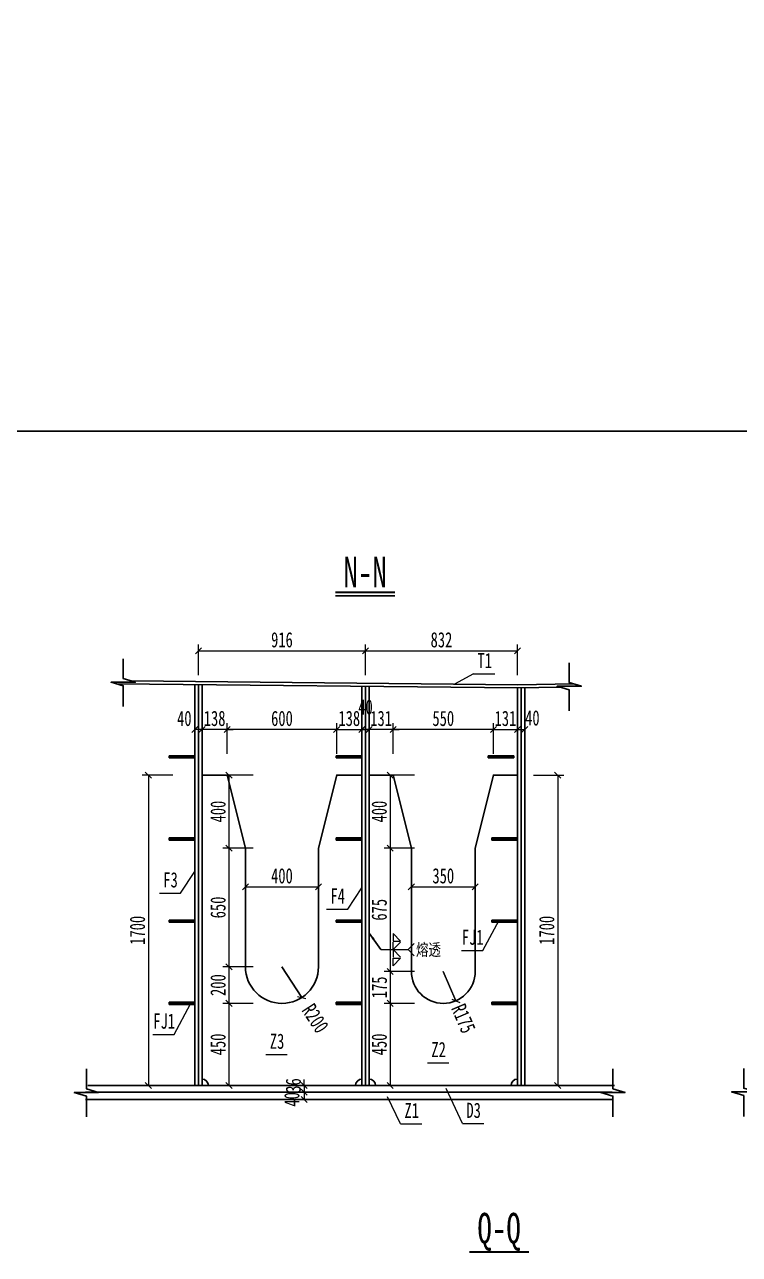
# Model space of a CAD drawing. Header units: millimetres. Extents: x -89049 to 410567, y -307459 to -100425.
# Drawn here: x 127666 to 131583, y -157759 to -151024 of the extents above; entities that cross this region are included whole.
import ezdxf
from ezdxf.enums import TextEntityAlignment as Align

# ---------------------------------------------------------------- set-up
doc = ezdxf.new("R2010")
doc.units = ezdxf.units.MM
doc.layers.get('Defpoints').update_dxf_attribs({"color": 8})
for name, color, linetype, lineweight in [('Dim', 4, 'Continuous', 15), ('文字', 7, 'Continuous', 15), ('标注线及字体', 2, 'Continuous', 15), ('桥 构造粗实', 1, 'Continuous', 30), ('细实线', 4, 'Continuous', 15), ('钢板粗线', 1, 'Continuous', 25)]:
    doc.layers.add(name, color=color, linetype=linetype, lineweight=lineweight)
doc.layers.add('Text', color=4, linetype='Continuous')
doc.styles.add('111', font='', dxfattribs={"width": 0.7})
doc.styles.add('BM_Dim', font='', dxfattribs={"width": 0.85})
doc.styles.add('SMEDI', font='', dxfattribs={"width": 0.75})
doc.styles.get("Standard").update_dxf_attribs({"font": ''})
doc.styles.get('111').set_extended_font_data('仿宋_GB2312')
doc.styles.get('BM_Dim').set_extended_font_data('仿宋_GB2312')
doc.styles.get('SMEDI').set_extended_font_data('仿宋_GB2312')
doc.styles.get('Standard').set_extended_font_data('仿宋_GB2312')
doc.dimstyles.new('200', dxfattribs={"dimscale": 0, "dimtxt": 2.5, "dimasz": 1, "dimexe": 1, "dimexo": 1, "dimgap": 0.6, "dimtad": 1, "dimdec": 0, "dimdsep": 46, "dimtxsty": '111', "dimblk": 'OBLIQUE', "dimcen": 0, "dimclrd": 4, "dimclre": 4, "dimclrt": 4, "dimadec": 1, "dimazin": 2, "dimtfac": 1, "dimtdec": 0, "dimtix": 1, "dimtmove": 2, "dimatfit": 3, "dimfxl": 4, "dimfxlon": 1, "dimtolj": 1, "dimlwd": -1, "dimlwe": -1, "dimarcsym": 0})
doc.dimstyles.new('MSteel_1.0_1.0', dxfattribs={"dimtxt": 3, "dimasz": 1.2, "dimexe": 1, "dimexo": 1, "dimgap": 1, "dimtad": 3, "dimtoh": 1, "dimdec": 0, "dimzin": 0, "dimdsep": 46, "dimtxsty": 'Standard', "dimblk": 'ARCHTICK', "dimcen": 0.09, "dimclrd": 3, "dimclre": 3, "dimadec": 0, "dimazin": 0, "dimtfac": 1, "dimtdec": 4, "dimtofl": 0, "dimtmove": 0, "dimatfit": 3, "dimfxl": 1, "dimtolj": 1, "dimtzin": 0, "dimarcsym": 0})

# ---------------------------------------------------------------- blocks, each defined once
blk = doc.blocks.new('_Oblique')
at = {"color": 0, "linetype": 'ByBlock', "lineweight": -2}
blk.add_line((-0.5, -0.5), (0.5, 0.5), dxfattribs=at)
blk = doc.blocks.new('*D4176')
at = {"layer": 'Defpoints', "color": 0, "transparency": 16777216}
for p in [(128761.8, -155133.9), (128344.1, -156833.9), (128867.4, -156833.9)]:
    blk.add_point(p, dxfattribs=at)
at = {"layer": '细实线', "color": 4, "transparency": 16777216}
for p, q in [((128477.5, -155133.9), (128310.8, -155133.9)), ((128344.1, -155133.9), (128344.1, -156833.9)), ((128477.5, -156833.9), (128310.8, -156833.9))]:
    blk.add_line(p, q, dxfattribs=at)
at = {"layer": '细实线', "color": 4, "transparency": 16777216, "xscale": 33.33333333333333, "yscale": 33.33333333333333, "zscale": 33.33333333333333}
for p, rotation in [((128344.1, -155133.9), 90), ((128344.1, -156833.9), 270)]:
    blk.add_blockref('_Oblique', p, dxfattribs=dict(at, rotation=rotation))
at = {"layer": '细实线', "color": 4, "transparency": 16777216, "insert": (128284.5, -155983.9), "char_height": 83.33, "attachment_point": 5, "rotation": 90, "style": '111'}
blk.add_mtext('\\A1;1700', dxfattribs=at)
blk = doc.blocks.new('*D4178')
at = {"layer": 'Defpoints', "color": 0, "transparency": 16777216}
for p in [(129534.2, -154453), (128618.2, -154654.1), (129534.2, -154654)]:
    blk.add_point(p, dxfattribs=at)
at = {"layer": '细实线', "color": 4, "transparency": 16777216}
for p, q in [((128618.2, -154586.4), (128618.2, -154419.7)), ((129534.2, -154586.4), (129534.2, -154419.7)), ((128618.2, -154453), (129534.2, -154453))]:
    blk.add_line(p, q, dxfattribs=at)
at = {"layer": '细实线', "color": 4, "transparency": 16777216, "xscale": 33.33333333333333, "yscale": 33.33333333333333, "zscale": 33.33333333333333, "rotation": 180}
blk.add_blockref('_Oblique', (128618.2, -154453), dxfattribs=at)
at = {"layer": '细实线', "color": 4, "transparency": 16777216, "xscale": 33.33333333333333, "yscale": 33.33333333333333, "zscale": 33.33333333333333}
blk.add_blockref('_Oblique', (129534.2, -154453), dxfattribs=at)
at = {"layer": '细实线', "color": 4, "transparency": 16777216, "insert": (129076.2, -154393.4), "char_height": 83.33, "attachment_point": 5, "style": '111'}
blk.add_mtext('\\A1;916', dxfattribs=at)
blk = doc.blocks.new('*D4179')
at = {"layer": 'Defpoints', "color": 0, "transparency": 16777216}
for p in [(130366.5, -154453), (129534.2, -154654), (130366.5, -154676.2)]:
    blk.add_point(p, dxfattribs=at)
at = {"layer": '细实线', "color": 4, "transparency": 16777216}
for p, q in [((129534.2, -154586.4), (129534.2, -154419.7)), ((130366.5, -154586.4), (130366.5, -154419.7)), ((129534.2, -154453), (130366.5, -154453))]:
    blk.add_line(p, q, dxfattribs=at)
at = {"layer": '细实线', "color": 4, "transparency": 16777216, "xscale": 33.33333333333333, "yscale": 33.33333333333333, "zscale": 33.33333333333333, "rotation": 180}
blk.add_blockref('_Oblique', (129534.2, -154453), dxfattribs=at)
at = {"layer": '细实线', "color": 4, "transparency": 16777216, "xscale": 33.33333333333333, "yscale": 33.33333333333333, "zscale": 33.33333333333333}
blk.add_blockref('_Oblique', (130366.5, -154453), dxfattribs=at)
at = {"layer": '细实线', "color": 4, "transparency": 16777216, "insert": (129950.4, -154393.4), "char_height": 83.33, "attachment_point": 5, "style": '111'}
blk.add_mtext('\\A1;832', dxfattribs=at)
blk = doc.blocks.new('*D4182')
at = {"layer": 'Defpoints', "color": 0, "transparency": 16777216}
for p in [(128638.2, -154883.7), (128638.2, -155133.9), (128776.2, -155133.9)]:
    blk.add_point(p, dxfattribs=at)
at = {"layer": '细实线', "color": 4, "transparency": 16777216}
for p, q in [((128638.2, -154883.7), (128604.9, -154883.7)), ((128638.2, -155017), (128638.2, -154850.3)), ((128776.2, -154883.7), (128638.2, -154883.7)), ((128776.2, -155017), (128776.2, -154850.3)), ((128776.2, -154883.7), (128809.6, -154883.7))]:
    blk.add_line(p, q, dxfattribs=at)
at = {"layer": '细实线', "color": 4, "transparency": 16777216, "xscale": 33.33333333333333, "yscale": 33.33333333333333, "zscale": 33.33333333333333}
blk.add_blockref('_Oblique', (128638.2, -154883.7), dxfattribs=at)
at = {"layer": '细实线', "color": 4, "transparency": 16777216, "xscale": 33.33333333333333, "yscale": 33.33333333333333, "zscale": 33.33333333333333, "rotation": 180}
blk.add_blockref('_Oblique', (128776.2, -154883.7), dxfattribs=at)
at = {"layer": '细实线', "color": 4, "transparency": 16777216, "insert": (128707.2, -154824), "char_height": 83.33, "attachment_point": 5, "style": '111'}
blk.add_mtext('\\A1;138', dxfattribs=at)
blk = doc.blocks.new('*D4183')
at = {"layer": 'Defpoints', "color": 0, "transparency": 16777216}
for p in [(128598.2, -154883.7), (128598.2, -155133.9), (128638.2, -155133.9)]:
    blk.add_point(p, dxfattribs=at)
at = {"layer": '细实线', "color": 4, "transparency": 16777216}
for p, q in [((128598.2, -155017), (128598.2, -154850.3)), ((128638.2, -154883.7), (128598.2, -154883.7)), ((128638.2, -155017), (128638.2, -154850.3))]:
    blk.add_line(p, q, dxfattribs=at)
at = {"layer": '细实线', "color": 4, "transparency": 16777216, "xscale": 33.33333333333333, "yscale": 33.33333333333333, "zscale": 33.33333333333333, "rotation": 180}
blk.add_blockref('_Oblique', (128598.2, -154883.7), dxfattribs=at)
at = {"layer": '细实线', "color": 4, "transparency": 16777216, "xscale": 33.33333333333333, "yscale": 33.33333333333333, "zscale": 33.33333333333333}
blk.add_blockref('_Oblique', (128638.2, -154883.7), dxfattribs=at)
at = {"layer": '细实线', "color": 4, "transparency": 16777216, "insert": (128541.2, -154824), "char_height": 83.33, "attachment_point": 5, "style": '111'}
blk.add_mtext('\\A1;40', dxfattribs=at)
blk = doc.blocks.new('*D4184')
at = {"layer": 'Defpoints', "color": 0, "transparency": 16777216}
for p in [(128776.2, -154883.7), (128776.2, -155133.9), (129376.2, -155133.9)]:
    blk.add_point(p, dxfattribs=at)
at = {"layer": '细实线', "color": 4, "transparency": 16777216}
for p, q in [((128776.2, -155017), (128776.2, -154850.3)), ((129376.2, -154883.7), (128776.2, -154883.7)), ((129376.2, -155017), (129376.2, -154850.3))]:
    blk.add_line(p, q, dxfattribs=at)
at = {"layer": '细实线', "color": 4, "transparency": 16777216, "xscale": 33.33333333333333, "yscale": 33.33333333333333, "zscale": 33.33333333333333, "rotation": 180}
blk.add_blockref('_Oblique', (128776.2, -154883.7), dxfattribs=at)
at = {"layer": '细实线', "color": 4, "transparency": 16777216, "xscale": 33.33333333333333, "yscale": 33.33333333333333, "zscale": 33.33333333333333}
blk.add_blockref('_Oblique', (129376.2, -154883.7), dxfattribs=at)
at = {"layer": '细实线', "color": 4, "transparency": 16777216, "insert": (129076.2, -154824), "char_height": 83.33, "attachment_point": 5, "style": '111'}
blk.add_mtext('\\A1;600', dxfattribs=at)
blk = doc.blocks.new('*D4185')
at = {"layer": 'Defpoints', "color": 0, "transparency": 16777216}
for p in [(129514.2, -154883.7), (129376.2, -155133.9), (129514.2, -155133.9)]:
    blk.add_point(p, dxfattribs=at)
at = {"layer": '细实线', "color": 4, "transparency": 16777216}
for p, q in [((129376.2, -154883.7), (129342.9, -154883.7)), ((129376.2, -155017), (129376.2, -154850.3)), ((129376.2, -154883.7), (129514.2, -154883.7)), ((129514.2, -155017), (129514.2, -154850.3)), ((129514.2, -154883.7), (129547.6, -154883.7))]:
    blk.add_line(p, q, dxfattribs=at)
at = {"layer": '细实线', "color": 4, "transparency": 16777216, "xscale": 33.33333333333333, "yscale": 33.33333333333333, "zscale": 33.33333333333333}
blk.add_blockref('_Oblique', (129376.2, -154883.7), dxfattribs=at)
at = {"layer": '细实线', "color": 4, "transparency": 16777216, "xscale": 33.33333333333333, "yscale": 33.33333333333333, "zscale": 33.33333333333333, "rotation": 180}
blk.add_blockref('_Oblique', (129514.2, -154883.7), dxfattribs=at)
at = {"layer": '细实线', "color": 4, "transparency": 16777216, "insert": (129445.2, -154824), "char_height": 83.33, "attachment_point": 5, "style": '111'}
blk.add_mtext('\\A1;138', dxfattribs=at)
blk = doc.blocks.new('*D4186')
at = {"layer": 'Defpoints', "color": 0, "transparency": 16777216}
for p in [(129554.2, -154883.7), (129514.2, -155133.9), (129554.2, -155133.9)]:
    blk.add_point(p, dxfattribs=at)
at = {"layer": '细实线', "color": 4, "transparency": 16777216}
for p, q in [((129514.2, -155017), (129514.2, -154850.3)), ((129514.2, -154883.7), (129554.2, -154883.7)), ((129554.2, -155017), (129554.2, -154850.3))]:
    blk.add_line(p, q, dxfattribs=at)
at = {"layer": '细实线', "color": 4, "transparency": 16777216, "xscale": 33.33333333333333, "yscale": 33.33333333333333, "zscale": 33.33333333333333, "rotation": 180}
blk.add_blockref('_Oblique', (129514.2, -154883.7), dxfattribs=at)
at = {"layer": '细实线', "color": 4, "transparency": 16777216, "xscale": 33.33333333333333, "yscale": 33.33333333333333, "zscale": 33.33333333333333}
blk.add_blockref('_Oblique', (129554.2, -154883.7), dxfattribs=at)
at = {"layer": '细实线', "color": 4, "transparency": 16777216, "insert": (129534.2, -154761.3), "char_height": 83.33, "attachment_point": 5, "style": '111'}
blk.add_mtext('\\A1;40', dxfattribs=at)
blk = doc.blocks.new('*D4187')
at = {"layer": 'Defpoints', "color": 0, "transparency": 16777216}
for p in [(129276.2, -155745.6), (128876.2, -155850.1), (129276.2, -155850.1)]:
    blk.add_point(p, dxfattribs=at)
at = {"layer": '细实线', "color": 4, "transparency": 16777216}
for p, q in [((128876.2, -155816.7), (128876.2, -155712.3)), ((128876.2, -155745.6), (129276.2, -155745.6)), ((129276.2, -155816.7), (129276.2, -155712.3))]:
    blk.add_line(p, q, dxfattribs=at)
at = {"layer": '细实线', "color": 4, "transparency": 16777216, "xscale": 33.33333333333333, "yscale": 33.33333333333333, "zscale": 33.33333333333333, "rotation": 180}
blk.add_blockref('_Oblique', (128876.2, -155745.6), dxfattribs=at)
at = {"layer": '细实线', "color": 4, "transparency": 16777216, "xscale": 33.33333333333333, "yscale": 33.33333333333333, "zscale": 33.33333333333333}
blk.add_blockref('_Oblique', (129276.2, -155745.6), dxfattribs=at)
at = {"layer": '细实线', "color": 4, "transparency": 16777216, "insert": (129076.2, -155686), "char_height": 83.33, "attachment_point": 5, "style": '111'}
blk.add_mtext('\\A1;400', dxfattribs=at)
blk = doc.blocks.new('*D4188')
at = {"layer": 'Defpoints', "color": 0, "transparency": 16777216}
for p in [(129076.2, -156183.9), (129184.9, -156351.7)]:
    blk.add_point(p, dxfattribs=at)
at = {"layer": '细实线', "color": 4, "transparency": 16777216}
for p, q in [((129184.9, -156351.7), (129076.2, -156183.9)), ((129076.2, -156183.9), (129184.9, -156351.7))]:
    blk.add_line(p, q, dxfattribs=at)
at = {"layer": '细实线', "color": 4, "transparency": 16777216, "xscale": 33.33333333333333, "yscale": 33.33333333333333, "zscale": 33.33333333333333, "rotation": 302.9232702609214}
blk.add_blockref('_Oblique', (129184.9, -156351.7), dxfattribs=at)
at = {"layer": '细实线', "color": 4, "transparency": 16777216, "insert": (129259, -156466.2), "char_height": 83.33, "attachment_point": 5, "rotation": 302.92327, "style": '111'}
blk.add_mtext('\\A1;R200', dxfattribs=at)
blk = doc.blocks.new('*D4189')
at = {"layer": 'Defpoints', "color": 0, "transparency": 16777216}
for p in [(129554.2, -154883.7), (129554.2, -155133.9), (129685.4, -155133.9)]:
    blk.add_point(p, dxfattribs=at)
at = {"layer": '细实线', "color": 4, "transparency": 16777216}
for p, q in [((129554.2, -154883.7), (129520.9, -154883.7)), ((129554.2, -155017), (129554.2, -154850.3)), ((129685.4, -154883.7), (129554.2, -154883.7)), ((129685.4, -155017), (129685.4, -154850.3)), ((129685.4, -154883.7), (129718.7, -154883.7))]:
    blk.add_line(p, q, dxfattribs=at)
at = {"layer": '细实线', "color": 4, "transparency": 16777216, "xscale": 33.33333333333333, "yscale": 33.33333333333333, "zscale": 33.33333333333333}
blk.add_blockref('_Oblique', (129554.2, -154883.7), dxfattribs=at)
at = {"layer": '细实线', "color": 4, "transparency": 16777216, "xscale": 33.33333333333333, "yscale": 33.33333333333333, "zscale": 33.33333333333333, "rotation": 180}
blk.add_blockref('_Oblique', (129685.4, -154883.7), dxfattribs=at)
at = {"layer": '细实线', "color": 4, "transparency": 16777216, "insert": (129619.8, -154824), "char_height": 83.33, "attachment_point": 5, "style": '111'}
blk.add_mtext('\\A1;131', dxfattribs=at)
blk = doc.blocks.new('*D4190')
at = {"layer": 'Defpoints', "color": 0, "transparency": 16777216}
for p in [(129685.4, -154883.7), (129685.4, -155133.9), (130235.4, -155133.9)]:
    blk.add_point(p, dxfattribs=at)
at = {"layer": '细实线', "color": 4, "transparency": 16777216}
for p, q in [((129685.4, -155017), (129685.4, -154850.3)), ((130235.4, -154883.7), (129685.4, -154883.7)), ((130235.4, -155017), (130235.4, -154850.3))]:
    blk.add_line(p, q, dxfattribs=at)
at = {"layer": '细实线', "color": 4, "transparency": 16777216, "xscale": 33.33333333333333, "yscale": 33.33333333333333, "zscale": 33.33333333333333, "rotation": 180}
blk.add_blockref('_Oblique', (129685.4, -154883.7), dxfattribs=at)
at = {"layer": '细实线', "color": 4, "transparency": 16777216, "xscale": 33.33333333333333, "yscale": 33.33333333333333, "zscale": 33.33333333333333}
blk.add_blockref('_Oblique', (130235.4, -154883.7), dxfattribs=at)
at = {"layer": '细实线', "color": 4, "transparency": 16777216, "insert": (129960.4, -154824), "char_height": 83.33, "attachment_point": 5, "style": '111'}
blk.add_mtext('\\A1;550', dxfattribs=at)
blk = doc.blocks.new('*D4191')
at = {"layer": 'Defpoints', "color": 0, "transparency": 16777216}
for p in [(130366.5, -154883.7), (130235.4, -155133.9), (130366.5, -155133.9)]:
    blk.add_point(p, dxfattribs=at)
at = {"layer": '细实线', "color": 4, "transparency": 16777216}
for p, q in [((130235.4, -154883.7), (130202, -154883.7)), ((130235.4, -155017), (130235.4, -154850.3)), ((130235.4, -154883.7), (130366.5, -154883.7)), ((130366.5, -155017), (130366.5, -154850.3)), ((130366.5, -154883.7), (130399.9, -154883.7))]:
    blk.add_line(p, q, dxfattribs=at)
at = {"layer": '细实线', "color": 4, "transparency": 16777216, "xscale": 33.33333333333333, "yscale": 33.33333333333333, "zscale": 33.33333333333333}
blk.add_blockref('_Oblique', (130235.4, -154883.7), dxfattribs=at)
at = {"layer": '细实线', "color": 4, "transparency": 16777216, "xscale": 33.33333333333333, "yscale": 33.33333333333333, "zscale": 33.33333333333333, "rotation": 180}
blk.add_blockref('_Oblique', (130366.5, -154883.7), dxfattribs=at)
at = {"layer": '细实线', "color": 4, "transparency": 16777216, "insert": (130301, -154824), "char_height": 83.33, "attachment_point": 5, "style": '111'}
blk.add_mtext('\\A1;131', dxfattribs=at)
blk = doc.blocks.new('*D4192')
at = {"layer": 'Defpoints', "color": 0, "transparency": 16777216}
for p in [(130406.5, -154883.7), (130366.5, -155133.9), (130406.5, -155133.9)]:
    blk.add_point(p, dxfattribs=at)
at = {"layer": '细实线', "color": 4, "transparency": 16777216}
for p, q in [((130366.5, -155017), (130366.5, -154850.3)), ((130366.5, -154883.7), (130406.5, -154883.7)), ((130406.5, -155017), (130406.5, -154850.3))]:
    blk.add_line(p, q, dxfattribs=at)
at = {"layer": '细实线', "color": 4, "transparency": 16777216, "xscale": 33.33333333333333, "yscale": 33.33333333333333, "zscale": 33.33333333333333, "rotation": 180}
blk.add_blockref('_Oblique', (130366.5, -154883.7), dxfattribs=at)
at = {"layer": '细实线', "color": 4, "transparency": 16777216, "xscale": 33.33333333333333, "yscale": 33.33333333333333, "zscale": 33.33333333333333}
blk.add_blockref('_Oblique', (130406.5, -154883.7), dxfattribs=at)
at = {"layer": '细实线', "color": 4, "transparency": 16777216, "insert": (130448.6, -154821.2), "char_height": 83.33, "attachment_point": 5, "style": '111'}
blk.add_mtext('\\A1;40', dxfattribs=at)
blk = doc.blocks.new('*D4193')
at = {"layer": 'Defpoints', "color": 0, "transparency": 16777216}
for p in [(130048.4, -155133.9), (129669.1, -155533.9), (130148.4, -155533.9)]:
    blk.add_point(p, dxfattribs=at)
at = {"layer": '细实线', "color": 4, "transparency": 16777216}
for p, q in [((129802.4, -155133.9), (129635.8, -155133.9)), ((129669.1, -155133.9), (129669.1, -155533.9)), ((129802.4, -155533.9), (129635.8, -155533.9))]:
    blk.add_line(p, q, dxfattribs=at)
at = {"layer": '细实线', "color": 4, "transparency": 16777216, "xscale": 33.33333333333333, "yscale": 33.33333333333333, "zscale": 33.33333333333333}
for p, rotation in [((129669.1, -155133.9), 90), ((129669.1, -155533.9), 270)]:
    blk.add_blockref('_Oblique', p, dxfattribs=dict(at, rotation=rotation))
at = {"layer": '细实线', "color": 4, "transparency": 16777216, "insert": (129609.5, -155333.9), "char_height": 83.33, "attachment_point": 5, "rotation": 90, "style": '111'}
blk.add_mtext('\\A1;400', dxfattribs=at)
blk = doc.blocks.new('*D4194')
at = {"layer": 'Defpoints', "color": 0, "transparency": 16777216}
for p in [(130148.4, -155533.9), (129669.1, -156208.9), (129945.5, -156208.9)]:
    blk.add_point(p, dxfattribs=at)
at = {"layer": '细实线', "color": 4, "transparency": 16777216}
for p, q in [((129802.4, -155533.9), (129635.8, -155533.9)), ((129669.1, -155533.9), (129669.1, -156208.9)), ((129802.4, -156208.9), (129635.8, -156208.9))]:
    blk.add_line(p, q, dxfattribs=at)
at = {"layer": '细实线', "color": 4, "transparency": 16777216, "xscale": 33.33333333333333, "yscale": 33.33333333333333, "zscale": 33.33333333333333}
for p, rotation in [((129669.1, -155533.9), 90), ((129669.1, -156208.9), 270)]:
    blk.add_blockref('_Oblique', p, dxfattribs=dict(at, rotation=rotation))
at = {"layer": '细实线', "color": 4, "transparency": 16777216, "insert": (129609.5, -155871.4), "char_height": 83.33, "attachment_point": 5, "rotation": 90, "style": '111'}
blk.add_mtext('\\A1;675', dxfattribs=at)
blk = doc.blocks.new('*D4195')
at = {"layer": 'Defpoints', "color": 0, "transparency": 16777216}
for p in [(129945.5, -156208.9), (129669.1, -156383.9), (130298.4, -156383.9)]:
    blk.add_point(p, dxfattribs=at)
at = {"layer": '细实线', "color": 4, "transparency": 16777216}
for p, q in [((129802.4, -156208.9), (129635.8, -156208.9)), ((129669.1, -156208.9), (129669.1, -156383.9)), ((129802.4, -156383.9), (129635.8, -156383.9))]:
    blk.add_line(p, q, dxfattribs=at)
at = {"layer": '细实线', "color": 4, "transparency": 16777216, "xscale": 33.33333333333333, "yscale": 33.33333333333333, "zscale": 33.33333333333333}
for p, rotation in [((129669.1, -156208.9), 90), ((129669.1, -156383.9), 270)]:
    blk.add_blockref('_Oblique', p, dxfattribs=dict(at, rotation=rotation))
at = {"layer": '细实线', "color": 4, "transparency": 16777216, "insert": (129610.4, -156296.4), "char_height": 83.33, "attachment_point": 5, "rotation": 90, "style": '111'}
blk.add_mtext('\\A1;175', dxfattribs=at)
blk = doc.blocks.new('*D4196')
at = {"layer": 'Defpoints', "color": 0, "transparency": 16777216}
for p in [(130298.4, -156383.9), (129669.1, -156833.9), (130298.4, -156833.9)]:
    blk.add_point(p, dxfattribs=at)
at = {"layer": '细实线', "color": 4, "transparency": 16777216}
for p, q in [((129802.4, -156383.9), (129635.8, -156383.9)), ((129669.1, -156383.9), (129669.1, -156833.9)), ((129802.4, -156833.9), (129635.8, -156833.9))]:
    blk.add_line(p, q, dxfattribs=at)
at = {"layer": '细实线', "color": 4, "transparency": 16777216, "xscale": 33.33333333333333, "yscale": 33.33333333333333, "zscale": 33.33333333333333}
for p, rotation in [((129669.1, -156383.9), 90), ((129669.1, -156833.9), 270)]:
    blk.add_blockref('_Oblique', p, dxfattribs=dict(at, rotation=rotation))
at = {"layer": '细实线', "color": 4, "transparency": 16777216, "insert": (129609.5, -156608.9), "char_height": 83.33, "attachment_point": 5, "rotation": 90, "style": '111'}
blk.add_mtext('\\A1;450', dxfattribs=at)
blk = doc.blocks.new('*D4197')
at = {"layer": 'Defpoints', "color": 0, "transparency": 16777216}
for p in [(130215.5, -155133.9), (130110.5, -156833.9), (130587.3, -156833.9)]:
    blk.add_point(p, dxfattribs=at)
at = {"layer": '细实线', "color": 4, "transparency": 16777216}
for p, q in [((130453.9, -155133.9), (130620.6, -155133.9)), ((130587.3, -155133.9), (130587.3, -156833.9)), ((130453.9, -156833.9), (130620.6, -156833.9))]:
    blk.add_line(p, q, dxfattribs=at)
at = {"layer": '细实线', "color": 4, "transparency": 16777216, "xscale": 33.33333333333333, "yscale": 33.33333333333333, "zscale": 33.33333333333333}
for p, rotation in [((130587.3, -155133.9), 90), ((130587.3, -156833.9), 270)]:
    blk.add_blockref('_Oblique', p, dxfattribs=dict(at, rotation=rotation))
at = {"layer": '细实线', "color": 4, "transparency": 16777216, "insert": (130527.6, -155983.9), "char_height": 83.33, "attachment_point": 5, "rotation": 90, "style": '111'}
blk.add_mtext('\\A1;1700', dxfattribs=at)
blk = doc.blocks.new('14-160加劲 无过焊孔')
at = {"layer": 'Defpoints'}
blk.add_line((38609.4, 32076.7), (38609.4, 32216.7), dxfattribs=at)
at = {"layer": '钢板粗线', "color": 7}
for p, q in [((38603.4, 32076.7), (38603.4, 32216.7)), ((38603.4, 32216.7), (38615.4, 32216.7)), ((38615.4, 32076.7), (38615.4, 32216.7)), ((38603.4, 32076.7), (38615.4, 32076.7))]:
    blk.add_line(p, q, dxfattribs=at)
blk = doc.blocks.new('*D4212')
at = {"layer": 'Defpoints', "color": 0, "transparency": 16777216}
for p in [(129031.9, -155133.9), (128785.9, -155533.9), (129032.2, -155533.9)]:
    blk.add_point(p, dxfattribs=at)
at = {"layer": '细实线', "color": 4, "transparency": 16777216}
for p, q in [((128919.2, -155133.9), (128752.5, -155133.9)), ((128785.9, -155133.9), (128785.9, -155533.9)), ((128919.2, -155533.9), (128752.5, -155533.9))]:
    blk.add_line(p, q, dxfattribs=at)
at = {"layer": '细实线', "color": 4, "transparency": 16777216, "xscale": 33.33333333333333, "yscale": 33.33333333333333, "zscale": 33.33333333333333}
for p, rotation in [((128785.9, -155133.9), 90), ((128785.9, -155533.9), 270)]:
    blk.add_blockref('_Oblique', p, dxfattribs=dict(at, rotation=rotation))
at = {"layer": '细实线', "color": 4, "transparency": 16777216, "insert": (128726.2, -155333.9), "char_height": 83.33, "attachment_point": 5, "rotation": 90, "style": '111'}
blk.add_mtext('\\A1;400', dxfattribs=at)
blk = doc.blocks.new('*D4213')
at = {"layer": 'Defpoints', "color": 0, "transparency": 16777216}
for p in [(128881, -155533.9), (128785.9, -156183.9), (129031, -156183.9)]:
    blk.add_point(p, dxfattribs=at)
at = {"layer": '细实线', "color": 4, "transparency": 16777216}
for p, q in [((128847.7, -155533.9), (128752.5, -155533.9)), ((128785.9, -155533.9), (128785.9, -156183.9)), ((128919.2, -156183.9), (128752.5, -156183.9))]:
    blk.add_line(p, q, dxfattribs=at)
at = {"layer": '细实线', "color": 4, "transparency": 16777216, "xscale": 33.33333333333333, "yscale": 33.33333333333333, "zscale": 33.33333333333333}
for p, rotation in [((128785.9, -155533.9), 90), ((128785.9, -156183.9), 270)]:
    blk.add_blockref('_Oblique', p, dxfattribs=dict(at, rotation=rotation))
at = {"layer": '细实线', "color": 4, "transparency": 16777216, "insert": (128726.2, -155858.9), "char_height": 83.33, "attachment_point": 5, "rotation": 90, "style": '111'}
blk.add_mtext('\\A1;650', dxfattribs=at)
blk = doc.blocks.new('*D4214')
at = {"layer": 'Defpoints', "color": 0, "transparency": 16777216}
for p in [(129031, -156183.9), (128785.9, -156383.9), (129031, -156383.9)]:
    blk.add_point(p, dxfattribs=at)
at = {"layer": '细实线', "color": 4, "transparency": 16777216}
for p, q in [((128919.2, -156183.9), (128752.5, -156183.9)), ((128785.9, -156183.9), (128785.9, -156383.9)), ((128919.2, -156383.9), (128752.5, -156383.9))]:
    blk.add_line(p, q, dxfattribs=at)
at = {"layer": '细实线', "color": 4, "transparency": 16777216, "xscale": 33.33333333333333, "yscale": 33.33333333333333, "zscale": 33.33333333333333}
for p, rotation in [((128785.9, -156183.9), 90), ((128785.9, -156383.9), 270)]:
    blk.add_blockref('_Oblique', p, dxfattribs=dict(at, rotation=rotation))
at = {"layer": '细实线', "color": 4, "transparency": 16777216, "insert": (128726.2, -156283.9), "char_height": 83.33, "attachment_point": 5, "rotation": 90, "style": '111'}
blk.add_mtext('\\A1;200', dxfattribs=at)
blk = doc.blocks.new('*D4215')
at = {"layer": 'Defpoints', "color": 0, "transparency": 16777216}
for p in [(129031, -156383.9), (128785.9, -156833.9), (129031, -156833.9)]:
    blk.add_point(p, dxfattribs=at)
at = {"layer": '细实线', "color": 4, "transparency": 16777216}
for p, q in [((128919.2, -156383.9), (128752.5, -156383.9)), ((128785.9, -156383.9), (128785.9, -156833.9)), ((128919.2, -156833.9), (128752.5, -156833.9))]:
    blk.add_line(p, q, dxfattribs=at)
at = {"layer": '细实线', "color": 4, "transparency": 16777216, "xscale": 33.33333333333333, "yscale": 33.33333333333333, "zscale": 33.33333333333333}
for p, rotation in [((128785.9, -156383.9), 90), ((128785.9, -156833.9), 270)]:
    blk.add_blockref('_Oblique', p, dxfattribs=dict(at, rotation=rotation))
at = {"layer": '细实线', "color": 4, "transparency": 16777216, "insert": (128726.2, -156608.9), "char_height": 83.33, "attachment_point": 5, "rotation": 90, "style": '111'}
blk.add_mtext('\\A1;450', dxfattribs=at)
blk = doc.blocks.new('*D4227')
at = {"layer": 'Defpoints', "color": 0, "transparency": 16777216}
for p in [(130135.4, -155745.6), (129785.4, -155850.1), (130135.4, -155850.1)]:
    blk.add_point(p, dxfattribs=at)
at = {"layer": '细实线', "color": 4, "transparency": 16777216}
for p, q in [((129785.4, -155816.7), (129785.4, -155712.3)), ((129785.4, -155745.6), (130135.4, -155745.6)), ((130135.4, -155816.7), (130135.4, -155712.3))]:
    blk.add_line(p, q, dxfattribs=at)
at = {"layer": '细实线', "color": 4, "transparency": 16777216, "xscale": 33.33333333333333, "yscale": 33.33333333333333, "zscale": 33.33333333333333, "rotation": 180}
blk.add_blockref('_Oblique', (129785.4, -155745.6), dxfattribs=at)
at = {"layer": '细实线', "color": 4, "transparency": 16777216, "xscale": 33.33333333333333, "yscale": 33.33333333333333, "zscale": 33.33333333333333}
blk.add_blockref('_Oblique', (130135.4, -155745.6), dxfattribs=at)
at = {"layer": '细实线', "color": 4, "transparency": 16777216, "insert": (129960.4, -155686), "char_height": 83.33, "attachment_point": 5, "style": '111'}
blk.add_mtext('\\A1;350', dxfattribs=at)
blk = doc.blocks.new('*D4228')
at = {"layer": 'Defpoints', "color": 0, "transparency": 16777216}
for p in [(129960.4, -156208.9), (130029.3, -156369.7)]:
    blk.add_point(p, dxfattribs=at)
at = {"layer": '细实线', "color": 4, "transparency": 16777216}
for p, q in [((130029.3, -156369.7), (129960.4, -156208.9)), ((129960.4, -156208.9), (130029.3, -156369.7))]:
    blk.add_line(p, q, dxfattribs=at)
at = {"layer": '细实线', "color": 4, "transparency": 16777216, "xscale": 33.33333333333333, "yscale": 33.33333333333333, "zscale": 33.33333333333333, "rotation": 293.1771719666156}
blk.add_blockref('_Oblique', (130029.3, -156369.7), dxfattribs=at)
at = {"layer": '细实线', "color": 4, "transparency": 16777216, "insert": (130071, -156467.2), "char_height": 83.33, "attachment_point": 5, "rotation": 293.17717, "style": '111'}
blk.add_mtext('\\A1;R175', dxfattribs=at)
blk = doc.blocks.new('*D4236')
at = {"layer": 'Defpoints', "color": 0, "transparency": 16777216}
for p in [(129243.1, -156833.9), (129198.3, -156869.9), (129243.1, -156869.9)]:
    blk.add_point(p, dxfattribs=at)
at = {"layer": '细实线', "color": 4, "transparency": 16777216}
for p, q in [((129209.8, -156833.9), (129165, -156833.9)), ((129198.3, -156833.9), (129198.3, -156800.5)), ((129198.3, -156833.9), (129198.3, -156869.9)), ((129209.8, -156869.9), (129165, -156869.9)), ((129198.3, -156869.9), (129198.3, -156903.2))]:
    blk.add_line(p, q, dxfattribs=at)
at = {"layer": '细实线', "color": 4, "transparency": 16777216, "xscale": 33.33333333333333, "yscale": 33.33333333333333, "zscale": 33.33333333333333}
for p, rotation in [((129198.3, -156833.9), 270), ((129198.3, -156869.9), 90)]:
    blk.add_blockref('_Oblique', p, dxfattribs=dict(at, rotation=rotation))
at = {"layer": '细实线', "color": 4, "transparency": 16777216, "insert": (129138.7, -156833.9), "char_height": 83.33, "attachment_point": 5, "rotation": 90, "style": '111'}
blk.add_mtext('\\A1;36', dxfattribs=at)
blk = doc.blocks.new('*D4237')
at = {"layer": 'Defpoints', "color": 0, "transparency": 16777216}
for p in [(129198.3, -156909.9), (129243.1, -156869.9), (129243.1, -156909.9)]:
    blk.add_point(p, dxfattribs=at)
at = {"layer": '细实线', "color": 4, "transparency": 16777216}
for p, q in [((129209.8, -156869.9), (129165, -156869.9)), ((129209.8, -156909.9), (129165, -156909.9)), ((129198.3, -156869.9), (129198.3, -156909.9))]:
    blk.add_line(p, q, dxfattribs=at)
at = {"layer": '细实线', "color": 4, "transparency": 16777216, "xscale": 33.33333333333333, "yscale": 33.33333333333333, "zscale": 33.33333333333333}
for p, rotation in [((129198.3, -156869.9), 90), ((129198.3, -156909.9), 270)]:
    blk.add_blockref('_Oblique', p, dxfattribs=dict(at, rotation=rotation))
at = {"layer": '细实线', "color": 4, "transparency": 16777216, "insert": (129130.7, -156909.9), "char_height": 83.33, "attachment_point": 5, "rotation": 90, "style": '111'}
blk.add_mtext('\\A1;40', dxfattribs=at)
blk = doc.blocks.new('_ArchTick')
at = {"color": 0, "linetype": 'ByBlock', "const_width": 0.15}
blk.add_lwpolyline([(-0.5, -0.5), (0.5, 0.5)], dxfattribs=at)
blk = doc.blocks.new('全融透1')
at = {"layer": 'Dim'}
blk.add_line((0, 0), (4.48, 0), dxfattribs=at)
for points in [[(2, 2.65), (2, 1.41), (3.23, 1.41)], [(2, -2.65), (2, -1.41), (3.23, -1.41)]]:
    blk.add_lwpolyline(points, close=True, dxfattribs=at)
for points in [[(3.23, 1.21), (2, 0), (2, 1.21)], [(3.23, -1.21), (2, 0), (2, -1.21)], [(5.48, 1), (4.48, 0), (5.48, -1)]]:
    blk.add_lwpolyline(points, dxfattribs=at)
at = {"layer": 'Text', "style": 'SMEDI', "width": 0.75}
blk.add_text('熔透', height=2, dxfattribs=at).set_placement((5.77, 0), align=Align.MIDDLE_LEFT)

msp = doc.modelspace()

# ---------------------------------------------------------------- linework, layer by layer
at = {"color": 4}
msp.add_line((129368.8, -154153.2), (129695.6, -154153.2), dxfattribs=at)
at = {"color": 6, "const_width": 12}
for points in [[(129368.8, -154133.2), (129695.6, -154133.2)], [(130102.9, -157745.7), (130429.7, -157745.7)]]:
    msp.add_lwpolyline(points, dxfattribs=at)
at = {"color": 4}
for points in [[(128206.4, -154759.1), (128206.4, -154645.1), (128139.7, -154625.1), (128273.1, -154625.1), (128206.4, -154605.1), (128206.4, -154578.5), (128206.4, -154496.4)], [(130650.8, -154781.2), (130650.8, -154667.2), (130584.2, -154647.2), (130717.5, -154647.2), (130650.8, -154627.2), (130650.8, -154600.5), (130650.8, -154518.5)], [(128004.8, -157005.4), (128004.8, -156891.5), (127938.1, -156871.5), (128071.4, -156871.5), (128004.8, -156851.5), (128004.8, -156824.8), (128004.8, -156742.8)], [(130890.4, -157005.4), (130890.4, -156891.5), (130823.8, -156871.5), (130957.1, -156871.5), (130890.4, -156851.5), (130890.4, -156824.8), (130890.4, -156742.8)], [(131607.4, -157003.1), (131607.4, -156889.1), (131540.8, -156869.1), (131674.1, -156869.1), (131607.4, -156849.1), (131607.4, -156822.4), (131607.4, -156740.4)]]:
    msp.add_lwpolyline(points, dxfattribs=at)
at = {"layer": 'Defpoints'}
for points in [[(124566.6, -138634.1), (146566.6, -138634.1), (146566.6, -153251.3), (124566.6, -153251.3)], [(124566.6, -153251.3), (137399.9, -153251.3), (137399.9, -161773.4), (124566.6, -161773.4)]]:
    msp.add_lwpolyline(points, close=True, dxfattribs=at)
at = {"layer": 'Defpoints', "color": 8}
for points in [[(128618.2, -156833.9), (128618.2, -154637.9)], [(129534.2, -156833.9), (129534.2, -154647)], [(130386.5, -156833.9), (130386.5, -154655.2)]]:
    msp.add_lwpolyline(points, dxfattribs=at)
at = {"layer": '桥 构造粗实'}
for p, q in [((128598.2, -154637.7), (128598.2, -156833.9)), ((128638.2, -154638.1), (128638.2, -156833.9)), ((129514.2, -154646.8), (129514.2, -156833.9)), ((129554.2, -154647.2), (129554.2, -156833.9)), ((130366.5, -154655), (130366.5, -156833.9)), ((130406.5, -154655.2), (130406.5, -156833.9)), ((130898.4, -156833.9), (128012.8, -156833.9)), ((130885.1, -156869.9), (127999.4, -156869.9)), ((130885.1, -156909.9), (127999.4, -156909.9))]:
    msp.add_line(p, q, dxfattribs=at)
for points in [[(128249.8, -154618.1), (130369.3, -154639.4), (130676, -154634.8)], [(128167, -154633.3), (130369.3, -154655.4), (130599.8, -154651.9)]]:
    msp.add_lwpolyline(points, dxfattribs=at)
for points in [[(128638.2, -155133.9), (128776.2, -155133.9), (128876.2, -155533.9), (128876.2, -156183.9, 1), (129276.2, -156183.9), (129276.2, -155533.9), (129376.2, -155133.9), (129514.2, -155133.9)], [(129554.2, -155133.9), (129685.4, -155133.9), (129785.4, -155533.9), (129785.4, -156208.9, 1), (130135.4, -156208.9), (130135.4, -155533.9), (130235.4, -155133.9), (130366.5, -155133.9)]]:
    msp.add_lwpolyline(points, format="xyb", dxfattribs=at)
for centre, start, end in [((128638.2, -156833.9), 0, 90), ((129514.2, -156833.9), 90, 180), ((129554.2, -156833.9), 0, 90), ((130366.5, -156833.9), 90, 180)]:
    msp.add_arc(centre, 35, start, end, dxfattribs=at)
at = {"layer": '细实线'}
for p, q in [((130126.2, -154579.5), (130022.3, -154635.9)), ((130126.2, -154579.5), (130242.6, -154579.5)), ((128520.9, -155780.5), (128598.2, -155662.5)), ((129436.9, -155868.6), (129514.2, -155750.6)), ((128404.5, -155780.5), (128520.9, -155780.5)), ((129320.5, -155868.6), (129436.9, -155868.6)), ((130176.7, -156094.5), (130266.2, -155927.9)), ((130060.3, -156094.5), (130176.7, -156094.5)), ((128485.7, -156553.9), (128575.2, -156387.3)), ((128369.3, -156553.9), (128485.7, -156553.9)), ((128988.2, -156664), (129104.6, -156664)), ((129873.7, -156709.6), (129990.1, -156709.6)), ((129726.1, -157043.3), (129654.4, -156896.7)), ((130065.5, -157042.6), (129975.5, -156849.5)), ((129726.1, -157043.3), (129842.5, -157043.3)), ((130065.5, -157042.6), (130181.9, -157042.6))]:
    msp.add_line(p, q, dxfattribs=at)

# ---------------------------------------------------------------- block references
at = {"layer": '细实线', "rotation": 270}
for p in [(96381.5, -116424.5), (97297.5, -116424.5), (98129.8, -116424.5), (96381.5, -116874.5), (97297.5, -116874.5), (98149.8, -116874.5), (96381.5, -117324.5), (97297.5, -117324.5), (98149.8, -117324.5), (96381.5, -117774.5), (97297.5, -117774.5), (98149.8, -117774.5)]:
    msp.add_blockref('14-160加劲 无过焊孔', p, dxfattribs=at)
at = {"layer": '细实线', "xscale": 33.33333333333333, "yscale": 33.33333333333333, "zscale": 33.33333333333333}
msp.add_blockref('全融透1', (129618.6, -156089.8), dxfattribs=at)

# ---------------------------------------------------------------- texts
at = {"layer": '文字', "style": 'BM_Dim', "width": 0.7}
for s, p in [('T1', (130187.4, -154573.3)), ('F3', (128465.7, -155774.2)), ('F4', (129381.7, -155862.3)), ('FJ1', (130121.5, -156088.2)), ('FJ1', (128430.5, -156547.6)), ('Z3', (129049.4, -156657.8)), ('Z2', (129934.9, -156703.4)), ('Z1', (129787.3, -157037.1)), ('D3', (130126.7, -157036.3))]:
    msp.add_text(s, height=83.33, dxfattribs=at).set_placement(p, align=Align.BOTTOM_CENTER)
at = {"layer": '标注线及字体', "style": '111', "width": 0.7}
for s, p in [('N-N', (129532.2, -154021.8)), ('Q-Q', (130266.3, -157634.4))]:
    msp.add_text(s, height=166.67, dxfattribs=at).set_placement(p, align=Align.MIDDLE)

# ---------------------------------------------------------------- dimensions: what is measured, and where the dimension line sits
at = {"layer": '细实线'}
for base, p1, p2, picture, middle in [((129534.2, -154453), (128618.2, -154654.1), (129534.2, -154654), '*D4178', (129076.2, -154393.4)), ((130366.5, -154453), (129534.2, -154654), (130366.5, -154676.2), '*D4179', (129950.4, -154393.4)), ((128638.2, -154883.7), (128776.2, -155133.9), (128638.2, -155133.9), '*D4182', (128707.2, -154824)), ((128776.2, -154883.7), (129376.2, -155133.9), (128776.2, -155133.9), '*D4184', (129076.2, -154824)), ((129554.2, -154883.7), (129685.4, -155133.9), (129554.2, -155133.9), '*D4189', (129619.8, -154824)), ((129685.4, -154883.7), (130235.4, -155133.9), (129685.4, -155133.9), '*D4190', (129960.4, -154824)), ((129276.2, -155745.6), (128876.2, -155850.1), (129276.2, -155850.1), '*D4187', (129076.2, -155686)), ((130135.4, -155745.6), (129785.4, -155850.1), (130135.4, -155850.1), '*D4227', (129960.4, -155686))]:
    dim = msp.add_linear_dim(base=base, p1=p1, p2=p2, dimstyle='200', override={"dimscale": 33.333333, "dimblk": 'Oblique'}, dxfattribs=at)
    dim.commit()
    dim.dimension.update_dxf_attribs({"geometry": picture, "text_midpoint": middle})
for base, p1, p2, angle, picture, middle in [((129554.2, -154883.7), (129514.2, -155133.9), (129554.2, -155133.9), 180, '*D4186', (129534.2, -154761.3)), ((130406.5, -154883.7), (130366.5, -155133.9), (130406.5, -155133.9), 180, '*D4192', (130448.6, -154821.2)), ((129198.3, -156869.9), (129243.1, -156833.9), (129243.1, -156869.9), 90, '*D4236', (129138.7, -156833.9)), ((129198.3, -156909.9), (129243.1, -156869.9), (129243.1, -156909.9), 90, '*D4237', (129130.7, -156909.9))]:
    dim = msp.add_linear_dim(base=base, p1=p1, p2=p2, angle=angle, dimstyle='200', override={"dimscale": 33.333333, "dimblk": 'Oblique'}, dxfattribs=at)
    dim.commit()
    dim.dimension.update_dxf_attribs({"geometry": picture, "text_midpoint": middle, "dimtype": 160})
dim = msp.add_linear_dim(base=(128598.2, -154883.7), p1=(128638.2, -155133.9), p2=(128598.2, -155133.9), dimstyle='200', override={"dimscale": 33.333333, "dimblk": 'Oblique'}, dxfattribs=at)
dim.commit()
dim.dimension.update_dxf_attribs({"geometry": '*D4183', "text_midpoint": (128541.2, -154824), "dimtype": 160})
for base, p1, p2, angle, picture, middle in [((129514.2, -154883.7), (129376.2, -155133.9), (129514.2, -155133.9), 180, '*D4185', (129445.2, -154824)), ((130366.5, -154883.7), (130235.4, -155133.9), (130366.5, -155133.9), 180, '*D4191', (130301, -154824)), ((128344.1, -156833.9), (128761.8, -155133.9), (128867.4, -156833.9), 90, '*D4176', (128284.5, -155983.9)), ((128785.9, -155533.9), (129031.9, -155133.9), (129032.2, -155533.9), 90, '*D4212', (128726.2, -155333.9)), ((129669.1, -155533.9), (130048.4, -155133.9), (130148.4, -155533.9), 90, '*D4193', (129609.5, -155333.9)), ((130587.3, -156833.9), (130215.5, -155133.9), (130110.5, -156833.9), 90, '*D4197', (130527.6, -155983.9)), ((128785.9, -156183.9), (128881, -155533.9), (129031, -156183.9), 90, '*D4213', (128726.2, -155858.9)), ((129669.1, -156208.9), (130148.4, -155533.9), (129945.5, -156208.9), 90, '*D4194', (129609.5, -155871.4)), ((128785.9, -156383.9), (129031, -156183.9), (129031, -156383.9), 90, '*D4214', (128726.2, -156283.9)), ((129669.1, -156383.9), (129945.5, -156208.9), (130298.4, -156383.9), 90, '*D4195', (129610.4, -156296.4)), ((128785.9, -156833.9), (129031, -156383.9), (129031, -156833.9), 90, '*D4215', (128726.2, -156608.9)), ((129669.1, -156833.9), (130298.4, -156383.9), (130298.4, -156833.9), 90, '*D4196', (129609.5, -156608.9))]:
    dim = msp.add_linear_dim(base=base, p1=p1, p2=p2, angle=angle, dimstyle='200', override={"dimscale": 33.333333, "dimblk": 'Oblique'}, dxfattribs=at)
    dim.commit()
    dim.dimension.update_dxf_attribs({"geometry": picture, "text_midpoint": middle})
for center, mpoint, picture, middle in [((129076.2, -156183.9), (129184.9, -156351.7), '*D4188', (129259, -156466.2)), ((129960.4, -156208.9), (130029.3, -156369.7), '*D4228', (130071, -156467.2))]:
    dim = msp.add_radius_dim(center=center, mpoint=mpoint, dimstyle='200', override={"dimscale": 33.333333, "dimblk": 'Oblique'}, dxfattribs=at)
    dim.commit()
    dim.dimension.update_dxf_attribs({"geometry": picture, "text_midpoint": middle, "dimtype": 164})

# ---------------------------------------------------------------- leaders
at = {"layer": 'Dim'}
msp.add_leader([(129554.2, -155999.4), (129618.6, -156089.8)], dimstyle='MSteel_1.0_1.0', override={"dimscale": 33.333333, "dimclrd": 256}, dxfattribs=at)

doc.saveas('drawing.dxf')
